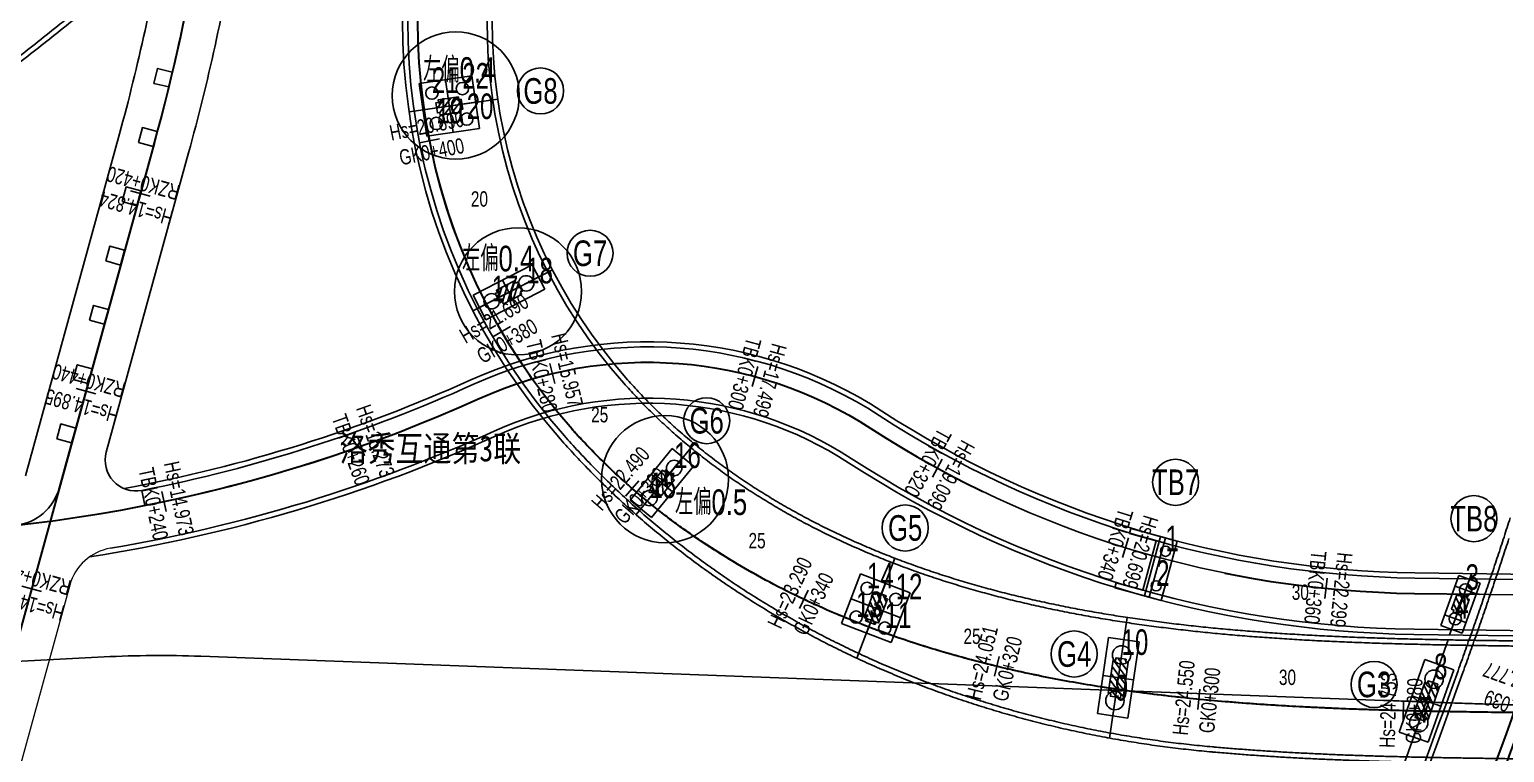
# Model space of a CAD drawing. Extents: x 0 to 558779, y 0 to 2762081.
# Drawn here: x 519707.1 to 519851.2, y 2757670.9 to 2757741.4 of the extents above; entities that cross this region are included whole.
import ezdxf
from ezdxf.enums import TextEntityAlignment as Align

# ---------------------------------------------------------------- set-up
doc = ezdxf.new("R2010")
doc.units = 0
doc.header["$LTSCALE"] = 20
doc.linetypes.add('CENTER', pattern=[2, 1.25, -0.25, 0.25, -0.25])
doc.linetypes.add('HIDDEN', pattern=[0.375, 0.25, -0.125])
for name, color, linetype in [('B-标线', 8, 'Continuous'), ('DL-中心线', 10, 'Continuous'), ('DL-人行道边线', 1, 'Continuous'), ('DL-树池', 110, 'Continuous'), ('DL-非机动车道边线', 6, 'Continuous'), ('L-洛秀互通匝道边线', 140, 'Continuous'), ('L-辅路绿化带', 3, 'Continuous'), ('QL-主线桥墩', 191, 'Continuous'), ('QL-分孔线', 4, 'Continuous'), ('QL-墩号', 6, 'Continuous'), ('QL-桥墩', 191, 'Continuous'), ('QL-桥跨数值', 6, 'Continuous'), ('RD-红线', 230, 'Continuous'), ('XW_G', 7, 'Continuous'), ('XW_HZ（南）-海江大道左辅路', 7, 'Continuous'), ('XW_RZ-海江左慢行', 7, 'Continuous'), ('XW_TB', 7, 'Continuous'), ('XW_海江大道（2000坐标）', 7, 'Continuous'), ('XW_辅助2', 7, 'Continuous'), ('文本', 3, 'Continuous'), ('桩号-G', 7, 'Continuous'), ('桩号-RZ-海江左慢行', 7, 'Continuous'), ('桩号-TB', 7, 'Continuous'), ('设计高-G', 7, 'Continuous'), ('设计高-RZ-海江左慢行', 7, 'Continuous'), ('设计高-TB', 7, 'Continuous'), ('设计高-地面高-G', 7, 'Continuous'), ('设计高-地面高-RZ-海江左慢行', 7, 'Continuous'), ('设计高-地面高-TB', 7, 'Continuous')]:
    doc.layers.add(name, color=color, linetype=linetype)
doc.layers.add('偏心', color=4, linetype='Continuous', plot=False)
doc.layers.add('坐标标注', color=6, linetype='Continuous', plot=False)
doc.styles.get("Standard").update_dxf_attribs({"font": 'fsdb_e.shx', "width": 0.7, "bigfont": 'hzdx.shx'})
doc.styles.add('仿宋', font='simfang_0.ttf', dxfattribs={"width": 0.8})
pattern_1 = [(0, (0, 2e-10), (0, 6.985), [5.08, -1.905]), (90, (0, 2e-10), (-6.985, 4e-16), [5.08, -1.905])]
pattern_2 = [(0, (0, 0), (0, 6.985), [5.08, -1.905]), (90, (0, 0), (-6.985, 4e-16), [5.08, -1.905])]

# ---------------------------------------------------------------- blocks, each defined once
blk = doc.blocks.new('shuchi01')
at = {"layer": 'DL-树池', "color": 3}
blk.add_lwpolyline([(-0.75, 1.5), (0.75, 1.5), (0.75, 0), (-0.75, 0)], close=True, dxfattribs=at)
blk = doc.blocks.new('(13-1)13m花瓶墩单排桩2根1.8')
h = blk.add_hatch()
h.set_pattern_fill('ANGLE', color=256)
h.set_pattern_definition(pattern_1)
h.paths.add_polyline_path([(-1.9, -0.5), (-1.9, 0.5), (-1.65, 0.5), (-1.65, 0.75), (1.65, 0.75), (1.65, 0.5), (1.9, 0.5), (1.9, -0.5), (1.65, -0.5), (1.65, -0.75), (-1.65, -0.75), (-1.65, -0.5)])
h = blk.add_hatch()
h.set_pattern_fill('ANGLE', color=256)
h.set_pattern_definition(pattern_1)
h.paths.add_polyline_path([(-1.9, -0.5), (-1.9, 0.5), (-1.65, 0.5), (-1.65, 0.75), (1.65, 0.75), (1.65, 0.5), (1.9, 0.5), (1.9, -0.5), (1.65, -0.5), (1.65, -0.75), (-1.65, -0.75), (-1.65, -0.5)])
h = blk.add_hatch()
h.set_pattern_fill('ANSI31', color=3, scale=0.15)
h.paths.add_polyline_path([(-1.9, -0.5), (-1.9, 0.5), (-1.65, 0.5), (-1.65, 0.75), (1.65, 0.75), (1.65, 0.5), (1.9, 0.5), (1.9, -0.5), (1.65, -0.5), (1.65, -0.75), (-1.65, -0.75), (-1.65, -0.5)])
at = {"layer": 'QL-桥墩', "color": 1}
for p, q in [((-3.75, 1.5), (3.75, 1.5)), ((-3.75, -1.5), (-3.75, 1.5)), ((3.75, -1.5), (3.75, 1.5)), ((-3.75, -1.5), (3.75, -1.5))]:
    blk.add_line(p, q, dxfattribs=at)
at = {"layer": 'QL-桥墩', "color": 3, "linetype": 'CENTER'}
for p, q in [((0, 1.5), (0, -1.5)), ((-3.75, 0), (3.75, 0))]:
    blk.add_line(p, q, dxfattribs=at)
at = {"layer": 'QL-桥墩', "color": 1}
blk.add_lwpolyline([(-1.9, -0.5), (-1.9, 0.5), (-1.65, 0.5), (-1.65, 0.75), (1.65, 0.75), (1.65, 0.5), (1.9, 0.5), (1.9, -0.5), (1.65, -0.5), (1.65, -0.75), (-1.65, -0.75), (-1.65, -0.5)], close=True, dxfattribs=at)
at = {"layer": 'QL-桥墩', "color": 3}
for centre in [(-2.25, 0), (2.25, 0)]:
    blk.add_circle(centre, 0.9, dxfattribs=at)
blk = doc.blocks.new('(10-2)10m花瓶墩双排桩4根1.2')
h = blk.add_hatch()
h.set_pattern_fill('ANGLE', color=256)
h.set_pattern_definition(pattern_2)
h.paths.add_polyline_path([(-1.5, -0.5), (-1.5, 0.5), (-1.25, 0.5), (-1.25, 0.75), (1.25, 0.75), (1.25, 0.5), (1.5, 0.5), (1.5, -0.5), (1.25, -0.5), (1.25, -0.75), (-1.25, -0.75), (-1.25, -0.5)])
h = blk.add_hatch()
h.set_pattern_fill('ANGLE', color=256)
h.set_pattern_definition(pattern_2)
h.paths.add_polyline_path([(-1.5, -0.5), (-1.5, 0.5), (-1.25, 0.5), (-1.25, 0.75), (1.25, 0.75), (1.25, 0.5), (1.5, 0.5), (1.5, -0.5), (1.25, -0.5), (1.25, -0.75), (-1.25, -0.75), (-1.25, -0.5)])
h = blk.add_hatch()
h.set_pattern_fill('ANSI31', color=3, scale=0.15)
h.paths.add_polyline_path([(-1.5, -0.5), (-1.5, 0.5), (-1.25, 0.5), (-1.25, 0.75), (1.25, 0.75), (1.25, 0.5), (1.5, 0.5), (1.5, -0.5), (1.25, -0.5), (1.25, -0.75), (-1.25, -0.75), (-1.25, -0.5)])
at = {"layer": 'QL-桥墩', "color": 1}
for p, q in [((-2.6, 2.6), (2.6, 2.6)), ((-2.6, 2.6), (-2.6, -2.6)), ((2.6, 2.6), (2.6, -2.6)), ((-2.6, -2.6), (2.6, -2.6))]:
    blk.add_line(p, q, dxfattribs=at)
at = {"layer": 'QL-桥墩', "color": 3, "linetype": 'CENTER'}
for p, q in [((0, 2.6), (0, -2.6)), ((-2.6, 0), (2.6, 0))]:
    blk.add_line(p, q, dxfattribs=at)
at = {"layer": 'QL-桥墩', "color": 1, "ltscale": 0.1}
blk.add_lwpolyline([(-1.5, -0.5), (-1.5, 0.5), (-1.25, 0.5), (-1.25, 0.75), (1.25, 0.75), (1.25, 0.5), (1.5, 0.5), (1.5, -0.5), (1.25, -0.5), (1.25, -0.75), (-1.25, -0.75), (-1.25, -0.5)], close=True, dxfattribs=at)
at = {"layer": 'QL-桥墩', "color": 3, "ltscale": 0.1}
for centre in [(-1.5, 1.5), (1.5, 1.5), (-1.5, -1.5), (1.5, -1.5)]:
    blk.add_circle(centre, 0.6, dxfattribs=at)
blk = doc.blocks.new('(9-1)8.5m花瓶墩单排桩2根1.5')
h = blk.add_hatch()
h.set_pattern_fill('ANGLE', color=256)
h.set_pattern_definition(pattern_1)
h.paths.add_polyline_path([(-1.25, -0.5), (-1.25, 0.5), (-1, 0.5), (-1, 0.75), (1, 0.75), (1, 0.5), (1.25, 0.5), (1.25, -0.5), (1, -0.5), (1, -0.75), (-1, -0.75), (-1, -0.5)])
h = blk.add_hatch()
h.set_pattern_fill('ANGLE', color=256)
h.set_pattern_definition(pattern_1)
h.paths.add_polyline_path([(-1.25, -0.5), (-1.25, 0.5), (-1, 0.5), (-1, 0.75), (1, 0.75), (1, 0.5), (1.25, 0.5), (1.25, -0.5), (1, -0.5), (1, -0.75), (-1, -0.75), (-1, -0.5)])
h = blk.add_hatch()
h.set_pattern_fill('ANSI31', color=3, scale=0.15)
h.paths.add_polyline_path([(-1.25, -0.5), (-1.25, 0.5), (-1, 0.5), (-1, 0.75), (1, 0.75), (1, 0.5), (1.25, 0.5), (1.25, -0.5), (1, -0.5), (1, -0.75), (-1, -0.75), (-1, -0.5)])
at = {"layer": 'QL-桥墩', "color": 1}
for p, q in [((-3.25, -1.35), (-3.25, 1.35)), ((-3.25, 1.35), (3.25, 1.35)), ((3.25, 1.35), (3.25, -1.35)), ((3.25, -1.35), (-3.25, -1.35))]:
    blk.add_line(p, q, dxfattribs=at)
at = {"layer": 'QL-桥墩', "color": 3, "linetype": 'CENTER'}
for p, q in [((3.25, 0), (-3.25, 0)), ((0, -1.35), (0, 1.35))]:
    blk.add_line(p, q, dxfattribs=at)
at = {"layer": 'QL-桥墩', "color": 1, "ltscale": 0.1}
blk.add_lwpolyline([(-1.25, -0.5), (-1.25, 0.5), (-1, 0.5), (-1, 0.75), (1, 0.75), (1, 0.5), (1.25, 0.5), (1.25, -0.5), (1, -0.5), (1, -0.75), (-1, -0.75), (-1, -0.5)], close=True, dxfattribs=at)
at = {"layer": 'QL-桥墩', "color": 3}
for centre in [(-1.9, 0), (1.9, 0)]:
    blk.add_circle(centre, 0.75, dxfattribs=at)
blk = doc.blocks.new('(6-1)6.0m花瓶墩单排桩2根1.2')
h = blk.add_hatch()
h.set_pattern_fill('ANSI31', color=3, scale=0.15, angle=180)
h.paths.add_polyline_path([(1, 0.4), (1, -0.4), (0.75, -0.4), (0.75, -0.65), (-0.75, -0.65), (-0.75, -0.4), (-1, -0.4), (-1, 0.4), (-0.75, 0.4), (-0.75, 0.65), (0.75, 0.65), (0.75, 0.4)])
at = {"layer": 'QL-桥墩', "color": 1}
for p, q in [((-2.6, 1.1), (-2.6, -1.1)), ((-2.6, 1.1), (2.6, 1.1)), ((2.6, 1.1), (2.6, -1.1)), ((-2.6, -1.1), (2.6, -1.1))]:
    blk.add_line(p, q, dxfattribs=at)
at = {"layer": 'QL-桥墩', "color": 3, "linetype": 'CENTER'}
for p, q in [((-2.6, 0), (2.6, 0)), ((-1.5, 1.1), (-1.5, -1.1)), ((1.5, 1.1), (1.5, -1.1))]:
    blk.add_line(p, q, dxfattribs=at)
at = {"layer": 'QL-桥墩', "color": 1}
blk.add_lwpolyline([(1, 0.4), (1, -0.4), (0.75, -0.4), (0.75, -0.65), (-0.75, -0.65), (-0.75, -0.4), (-1, -0.4), (-1, 0.4), (-0.75, 0.4), (-0.75, 0.65), (0.75, 0.65), (0.75, 0.4)], close=True, dxfattribs=at)
at = {"layer": 'QL-桥墩', "color": 3}
for centre in [(-1.5, 0), (1.5, 0)]:
    blk.add_circle(centre, 0.6, dxfattribs=at)
blk = doc.blocks.new('6.5m桩柱式台')
at = {"layer": 'QL-桥墩', "color": 1}
for p, q in [((3, 1.2), (-3, 1.2)), ((-3, 1.2), (-3, -0.5)), ((3, 1.2), (3, -0.5)), ((3, -0.5), (-3, -0.5))]:
    blk.add_line(p, q, dxfattribs=at)
at = {"layer": 'QL-桥墩', "color": 3}
for p, q in [((3, 0), (-3, 0)), ((-3, -0.5), (-3, -3.5)), ((2.5, -0.8), (-2.5, -0.8)), ((-2.5, -0.8), (-2.5, -3.5)), ((2.5, -0.8), (2.5, -3.5)), ((3, -0.5), (3, -3.5)), ((-2.5, -3.5), (-3, -3.5)), ((3, -3.5), (2.5, -3.5))]:
    blk.add_line(p, q, dxfattribs=at)
for centre in [(-1.75, 0.35), (1.75, 0.35)]:
    blk.add_circle(centre, 0.5, dxfattribs=at)
blk = doc.blocks.new('主线桥墩10.09')
at = {"layer": '文本', "style": '仿宋', "width": 0.8}
blk.add_text('洛秀互通第3联', height=2.5, dxfattribs=at).set_placement((2716.563, -300.6208))
blk = doc.blocks.new('(9-2)8.5m花瓶墩双排桩4根1.2')
h = blk.add_hatch()
h.set_pattern_fill('ANGLE', color=256)
h.set_pattern_definition(pattern_2)
h.paths.add_polyline_path([(-1.25, -0.5), (-1.25, 0.5), (-1, 0.5), (-1, 0.75), (1, 0.75), (1, 0.5), (1.25, 0.5), (1.25, -0.5), (1, -0.5), (1, -0.75), (-1, -0.75), (-1, -0.5)])
h = blk.add_hatch()
h.set_pattern_fill('ANGLE', color=256)
h.set_pattern_definition(pattern_2)
h.paths.add_polyline_path([(-1.25, -0.5), (-1.25, 0.5), (-1, 0.5), (-1, 0.75), (1, 0.75), (1, 0.5), (1.25, 0.5), (1.25, -0.5), (1, -0.5), (1, -0.75), (-1, -0.75), (-1, -0.5)])
h = blk.add_hatch()
h.set_pattern_fill('ANSI31', color=3, scale=0.15)
h.paths.add_polyline_path([(-1.25, -0.5), (-1.25, 0.5), (-1, 0.5), (-1, 0.75), (1, 0.75), (1, 0.5), (1.25, 0.5), (1.25, -0.5), (1, -0.5), (1, -0.75), (-1, -0.75), (-1, -0.5)])
at = {"layer": 'QL-桥墩', "color": 1}
for p, q in [((-2.6, 2.6), (2.6, 2.6)), ((-2.6, 2.6), (-2.6, -2.6)), ((2.6, 2.6), (2.6, -2.6)), ((-2.6, -2.6), (2.6, -2.6))]:
    blk.add_line(p, q, dxfattribs=at)
at = {"layer": 'QL-桥墩', "color": 3, "linetype": 'CENTER'}
for p, q in [((0, 2.6), (0, -2.6)), ((-2.6, 0), (2.6, 0))]:
    blk.add_line(p, q, dxfattribs=at)
at = {"layer": 'QL-桥墩', "color": 1}
blk.add_lwpolyline([(-1.25, -0.5), (-1.25, 0.5), (-1, 0.5), (-1, 0.75), (1, 0.75), (1, 0.5), (1.25, 0.5), (1.25, -0.5), (1, -0.5), (1, -0.75), (-1, -0.75), (-1, -0.5)], close=True, dxfattribs=at)
at = {"layer": 'QL-桥墩', "color": 3, "ltscale": 0.1}
for centre in [(-1.5, 1.5), (1.5, 1.5), (-1.5, -1.5), (1.5, -1.5)]:
    blk.add_circle(centre, 0.6, dxfattribs=at)

msp = doc.modelspace()

# ---------------------------------------------------------------- linework, layer by layer
at = {"layer": 'B-标线', "lineweight": 35, "flags": 128}
for points in [[(519982.287, 2758043.899), (519854.496, 2757681.557, -0.0258835), (519816.205, 2757588.62, -0.0258835)], [(519983.23, 2758043.567), (519855.439, 2757681.224, -0.0468929), (519779.103, 2757515.992, -0.0431203), (519714.602, 2757424.231, 0.012242), (519690.038, 2757393.503, -0.0410864), (519616.51, 2757311.677), (519534.865, 2757234.597, 0.0025362), (519529.7, 2757229.672, 0.0025362)], [(519989.832, 2758041.238), (519862.04, 2757678.896, -0.0468929), (519785.155, 2757512.475, -0.0221172), (519753.698, 2757463.475, -0.0221172)], [(519853.019, 2757674.741, -0.000643), (519847.464, 2757674.821, -0.001929), (519841.909, 2757674.93, -0.003215), (519836.356, 2757675.096, -0.0045011), (519830.806, 2757675.348, -0.0057871), (519825.263, 2757675.713, -0.0070732), (519819.731, 2757676.221, -0.0083592), (519814.217, 2757676.9, -0.0096454), (519808.731, 2757677.777, -0.0109315), (519803.287, 2757678.878, -0.0115746), (519798.167, 2757680.157, -0.0115746), (519793.555, 2757681.538, -0.0115746), (519789.349, 2757683.013, -0.0115746), (519785.484, 2757684.574, -0.0115746), (519781.912, 2757686.212, -0.0115746), (519778.6, 2757687.921, -0.0115746), (519775.52, 2757689.696, -0.0115746), (519772.654, 2757691.529, -0.0115746), (519769.984, 2757693.416, -0.0115746), (519767.499, 2757695.351, -0.0115746), (519765.187, 2757697.329, -0.0115746), (519763.04, 2757699.347, -0.0115746), (519761.049, 2757701.398, -0.0057871), (519760.111, 2757702.435, -1.0962453), (519856.517, 2757773.04, -0.0120033)]]:
    msp.add_lwpolyline(points, format="xyb", dxfattribs=at)
at = {"layer": 'B-标线', "linetype": 'HIDDEN', "lineweight": 35, "ltscale": 5, "flags": 128}
msp.add_lwpolyline([(519986.531, 2758042.403), (519858.74, 2757680.06, -0.0468929), (519782.129, 2757514.234, -0.0431203), (519717.282, 2757421.979, 0.012242), (519692.824, 2757391.385, -0.0410864), (519618.913, 2757309.132), (519537.267, 2757232.052, 0.0025362), (519532.129, 2757227.151, 0.0025362)], format="xyb", dxfattribs=at)
at = {"layer": 'DL-中心线', "linetype": 'CENTER', "lineweight": 35, "ltscale": 5, "flags": 128}
for points in [[(520012.027, 2758114.695), (519858.74, 2757680.06, -0.0468929), (519782.129, 2757514.234, -0.0431203), (519717.282, 2757421.979, 0.012242), (519692.824, 2757391.385, -0.0410864), (519618.913, 2757309.132), (519537.267, 2757232.052, 0.0918922), (519386.768, 2757026.023), (519356.074, 2756962.094, 0.021525), (519321.436, 2756881.202)], [(519972.856, 2758047.225), (519967.618, 2758032.372, -0.1331082), (519905.246, 2757941.929), (519834.024, 2757881.645, 0.024432), (519798.335, 2757848.312), (519745.375, 2757793.77, 0.1531871), (519723.827, 2757750.995, -0.0264889), (519719.296, 2757730.309), (519694.524, 2757640.305, -0.1563706), (519677.824, 2757614.75, 0.2358019), (519655.675, 2757565.927), (519656.284, 2757549.573, 0.1125263), (519662.027, 2757528.103, -0.1102366), (519681.372, 2757457.065, -0.1911274), (519652.574, 2757373.373, -0.0218671), (519613.482, 2757331.648, 0.0327793), (519560.053, 2757272.069, -0.037184), (519540.027, 2757250.129), (519529.545, 2757240.233, 0.0025362), (519524.323, 2757235.253)], [(520121.076, 2757664.906), (520041.62, 2757667.866, -0.0073175), (519980.136, 2757671.059, 0.0132329), (519906.289, 2757674.018), (519853.019, 2757674.741, -0.000643), (519847.464, 2757674.821, -0.001929), (519841.909, 2757674.93, -0.003215), (519836.356, 2757675.096, -0.0045011), (519830.806, 2757675.348, -0.0057871), (519825.263, 2757675.713, -0.0070732), (519819.731, 2757676.221, -0.0083592), (519814.217, 2757676.9, -0.0096454), (519808.731, 2757677.777, -0.0109315), (519803.287, 2757678.878, -0.0115746), (519798.167, 2757680.157, -0.0115746), (519793.555, 2757681.538, -0.0115746), (519789.349, 2757683.013, -0.0115746), (519785.484, 2757684.574, -0.0115746), (519781.912, 2757686.212, -0.0115746), (519778.6, 2757687.921, -0.0115746), (519775.52, 2757689.696, -0.0115746), (519772.654, 2757691.529, -0.0115746), (519769.984, 2757693.416, -0.0115746), (519767.499, 2757695.351, -0.0115746), (519765.187, 2757697.329, -0.0115746), (519763.04, 2757699.347, -0.0115746), (519761.049, 2757701.398, -0.0057871), (519760.111, 2757702.435, -1.0962453), (519856.517, 2757773.04, -0.0120033), (519857.958, 2757770.5, -0.0122891), (519859.346, 2757767.753, -0.0122891), (519860.636, 2757764.852, -0.0122891), (519861.821, 2757761.791, -0.0122891), (519862.891, 2757758.563, -0.0122891), (519863.837, 2757755.159, -0.0122891), (519864.647, 2757751.567, -0.0122891), (519865.309, 2757747.771, -0.0122891), (519865.807, 2757743.753, -0.0122891), (519866.125, 2757739.487, -0.0122891), (519866.239, 2757734.936, -0.0122891), (519866.122, 2757730.052, -0.0122891), (519865.733, 2757724.76, -0.0116857), (519865.061, 2757719.246, -0.010479), (519864.145, 2757713.767, -0.0092722), (519863.014, 2757708.328, -0.0080655), (519861.695, 2757702.932, -0.0068588), (519860.215, 2757697.577, -0.0056521), (519858.601, 2757692.261, -0.0044455), (519856.881, 2757686.978, -0.0032388), (519855.08, 2757681.723, -0.0020322), (519853.223, 2757676.487)], [(519483.693, 2757688.86), (519492.803, 2757688.723, 0.0431305), (519561.509, 2757693.622), (519577.044, 2757696.088, 0.0312133), (519605.074, 2757702.35, -0.2036702), (519636.14, 2757698.616, 0.121654), (519654.577, 2757693.327), (519683.777, 2757692.239, 0.1157935), (519751.057, 2757705.409, -0.255248), (519789.288, 2757702.5, 0.1414803), (519842.378, 2757686.387), (519917.269, 2757685.369, 0.1256874), (519941.327, 2757691.167, -0.1317012), (519966.567, 2757696.935), (519992.7, 2757695.961, 0.6601558), (519996.625, 2757704.277, -0.0723564), (519979.943, 2757729.661, 0.6413492), (519970.854, 2757729.6), (519953.894, 2757691.981)]]:
    msp.add_lwpolyline(points, format="xyb", dxfattribs=at)
at = {"layer": 'DL-人行道边线', "flags": 128}
msp.add_lwpolyline([(519795.824, 2757850.75), (519742.864, 2757796.208, 0.1531871), (519720.373, 2757751.562, -0.0264889), (519715.921, 2757731.238), (519706.734, 2757697.858)], format="xyb", dxfattribs=at)
at = {"layer": 'DL-非机动车道边线', "flags": 128}
msp.add_lwpolyline([(519798.334, 2757848.311), (519745.375, 2757793.77, 0.1531871), (519723.827, 2757750.995, -0.0264889), (519719.296, 2757730.309), (519710.039, 2757696.677)], format="xyb", dxfattribs=at)
at = {"layer": 'DL-非机动车道边线'}
msp.add_arc((519705.219, 2757698.004), 5, 276.27795, 344.6113, dxfattribs=at)
at = {"layer": 'L-洛秀互通匝道边线', "flags": 128}
for points in [[(520002.416, 2758073.915), (519862.983, 2757678.564, -0.0468929), (519786.02, 2757511.972, -0.0221172), (519754.515, 2757462.898, -0.0221172)], [(520002.888, 2758073.748), (519863.455, 2757678.397, -0.0468929), (519786.452, 2757511.721, -0.0221172), (519754.923, 2757462.61, -0.0221172)], [(519758.987, 2757701.442, -1.0962453), (519857.803, 2757773.811, -0.0120033), (519859.28, 2757771.209, -0.0122891), (519860.701, 2757768.396, -0.0122891), (519862.021, 2757765.427, -0.0122891), (519863.232, 2757762.298, -0.0122891), (519864.326, 2757759, -0.0122891), (519865.291, 2757755.525, -0.0122891), (519866.118, 2757751.861, -0.0122891), (519866.792, 2757747.993, -0.0122891), (519867.3, 2757743.901, -0.0122891), (519867.623, 2757739.561, -0.0122891), (519867.739, 2757734.937, -0.0122891), (519867.62, 2757729.979, -0.0090349), (519867.356, 2757726.032)], [(519759.362, 2757701.773, -1.0962453), (519857.374, 2757773.554, -0.0120033), (519858.84, 2757770.973, -0.0122891), (519860.249, 2757768.181, -0.0122891), (519861.559, 2757765.236, -0.0122891), (519862.762, 2757762.129, -0.0122891), (519863.848, 2757758.855, -0.0122891), (519864.806, 2757755.403, -0.0122891), (519865.627, 2757751.763, -0.0122891), (519866.298, 2757747.919, -0.0122891), (519866.803, 2757743.852, -0.0122891), (519867.124, 2757739.537, -0.0122891), (519867.239, 2757734.937, -0.0122891), (519867.12, 2757730.003, -0.0122891), (519866.728, 2757724.662, -0.0116857), (519866.051, 2757719.102, -0.0040421), (519865.722, 2757716.968)], [(519765.168, 2757706.906), (519765.168, 2757706.906, -1.0962453), (519850.728, 2757769.567, -1.0962453)], [(519765.543, 2757707.237), (519765.543, 2757707.237, -1.0962453), (519850.3, 2757769.31)], [(519721.375, 2757751.274, -0.0030673), (519717.124, 2757747.678, -0.0034722), (519712.572, 2757743.927, -0.0034722), (519708.228, 2757740.449, -0.0034722), (519704.06, 2757737.205, -0.0034722)], [(519721.7, 2757750.894, -0.0030672), (519717.445, 2757747.294, -0.0034722), (519712.887, 2757743.539, -0.0034722), (519708.538, 2757740.057, -0.0034722), (519704.364, 2757736.809, -0.0034722)], [(519716.368, 2757696.619, 0.0601671), (519750.234, 2757707.232, -0.255248), (519790.377, 2757704.178, 0.1414803), (519842.405, 2757688.386), (519917.296, 2757687.369, 0.1256874), (519940.392, 2757692.935, -0.0571954), (519951.437, 2757697.248)], [(519718.107, 2757696.443, 0.0573322), (519750.44, 2757706.777, -0.255248), (519790.105, 2757703.758, 0.1414803), (519842.398, 2757687.887), (519917.289, 2757686.869, 0.1256874), (519940.625, 2757692.493, -0.0571954), (519951.565, 2757696.765)], [(519718.398, 2757694.972, 0.0573322), (519751.057, 2757705.409, -0.255248), (519789.288, 2757702.5, 0.1414803), (519842.378, 2757686.387), (519917.269, 2757685.369, 0.1256874), (519941.327, 2757691.167, -0.1317012), (519966.567, 2757696.935), (519971.813, 2757696.739)], [(519765.168, 2757706.906, 0.0081668), (519766.367, 2757705.594, 0.008004), (519767.61, 2757704.318, 0.0078411), (519768.897, 2757703.079, 0.0076782), (519770.225, 2757701.878, 0.0075153), (519771.592, 2757700.714, 0.0073524), (519772.997, 2757699.589, 0.0071894), (519774.437, 2757698.503, 0.0070264), (519775.912, 2757697.455, 0.0068634), (519777.419, 2757696.446, 0.0067003), (519778.957, 2757695.475, 0.0065372), (519780.523, 2757694.544, 0.0063741), (519782.118, 2757693.651, 0.0062109), (519783.738, 2757692.796, 0.0060478), (519785.383, 2757691.979, 0.0058846), (519787.052, 2757691.199, 0.0057213), (519788.742, 2757690.457, 0.0055581), (519790.452, 2757689.751, 0.0053948), (519792.183, 2757689.082, 0.0052314), (519793.931, 2757688.447, 0.0050681), (519795.696, 2757687.847, 0.0049047), (519797.477, 2757687.281, 0.0047413), (519799.274, 2757686.749, 0.0045779), (519801.084, 2757686.248, 0.0044145), (519802.907, 2757685.78, 0.004251), (519804.743, 2757685.341, 0.0040875), (519806.59, 2757684.933, 0.003924), (519808.448, 2757684.553, 0.0037604), (519810.316, 2757684.201, 0.0035969), (519812.194, 2757683.876, 0.0034333), (519814.08, 2757683.576, 0.0032696), (519815.975, 2757683.301, 0.003106), (519817.877, 2757683.05, 0.0029423), (519819.787, 2757682.821, 0.0027787), (519821.704, 2757682.614, 0.002615), (519823.627, 2757682.426, 0.0024512), (519825.556, 2757682.258, 0.0022875), (519827.492, 2757682.108, 0.0021237), (519829.433, 2757681.975, 0.0019599), (519831.379, 2757681.857, 0.0017961), (519833.331, 2757681.754, 0.0016323), (519835.287, 2757681.664, 0.0014684), (519837.249, 2757681.585, 0.0013046), (519839.215, 2757681.518, 0.0011407), (519841.186, 2757681.46, 0.0009768), (519843.162, 2757681.41, 0.0008129), (519845.142, 2757681.367, 0.0006489), (519847.127, 2757681.33, 0.000485), (519849.116, 2757681.298, 0.000321), (519851.109, 2757681.268, 0.000157), (519853.107, 2757681.24, 0.000157)], [(519765.543, 2757707.237, 0.0081668), (519766.73, 2757705.937, 0.008004), (519767.963, 2757704.673, 0.0078411), (519769.238, 2757703.445, 0.0076782), (519770.555, 2757702.254, 0.0075153), (519771.91, 2757701.1, 0.0073524), (519773.304, 2757699.984, 0.0071894), (519774.733, 2757698.906, 0.0070264), (519776.196, 2757697.866, 0.0068634), (519777.691, 2757696.865, 0.0067003), (519779.218, 2757695.902, 0.0065372), (519780.773, 2757694.977, 0.0063741), (519782.357, 2757694.09, 0.0062109), (519783.966, 2757693.241, 0.0060478), (519785.6, 2757692.429, 0.0058846), (519787.258, 2757691.655, 0.0057213), (519788.938, 2757690.917, 0.0055581), (519790.638, 2757690.216, 0.0053948), (519792.358, 2757689.55, 0.0052314), (519794.096, 2757688.919, 0.0050681), (519795.852, 2757688.322, 0.0049047), (519797.624, 2757687.759, 0.0047413), (519799.411, 2757687.229, 0.0045779), (519801.213, 2757686.732, 0.0044145), (519803.028, 2757686.265, 0.004251), (519804.855, 2757685.829, 0.0040875), (519806.694, 2757685.422, 0.003924), (519808.545, 2757685.044, 0.0037604), (519810.405, 2757684.693, 0.0035969), (519812.276, 2757684.369, 0.0034333), (519814.155, 2757684.07, 0.0032696), (519816.043, 2757683.796, 0.003106), (519817.94, 2757683.546, 0.0029423), (519819.843, 2757683.318, 0.0027787), (519821.755, 2757683.111, 0.002615), (519823.673, 2757682.924, 0.0024512), (519825.597, 2757682.757, 0.0022875), (519827.528, 2757682.607, 0.0021237), (519829.465, 2757682.474, 0.0019599), (519831.407, 2757682.356, 0.0017961), (519833.355, 2757682.253, 0.0016323), (519835.309, 2757682.163, 0.0014684), (519837.267, 2757682.085, 0.0013046), (519839.231, 2757682.018, 0.0011407), (519841.2, 2757681.96, 0.0009768), (519843.174, 2757681.91, 0.0008129), (519845.152, 2757681.867, 0.0006489), (519847.135, 2757681.83, 0.000485), (519849.124, 2757681.798, 0.000321), (519851.116, 2757681.768, 0.000157), (519853.114, 2757681.74)], [(519715.044, 2757690.798, 0.0640323), (519752.496, 2757702.219, -0.255248), (519787.382, 2757699.564, 0.1414803), (519842.331, 2757682.887), (519917.221, 2757681.87, 0.1256874), (519942.963, 2757688.073, -0.0571954), (519952.841, 2757691.93)], [(519713.007, 2757689.961, 0.0675348), (519752.702, 2757701.763, -0.255248), (519787.11, 2757699.145, 0.1414803), (519842.324, 2757682.387), (519917.215, 2757681.37, 0.1256874), (519943.197, 2757687.631, -0.0571954), (519952.968, 2757691.447)], [(519758.987, 2757701.442, 0.0062186), (519760.363, 2757699.923, 0.0061713), (519761.777, 2757698.44, 0.0061253), (519763.226, 2757696.991, 0.0060804), (519764.712, 2757695.577, 0.0060361), (519766.231, 2757694.2, 0.005992), (519767.785, 2757692.858, 0.0059479), (519769.372, 2757691.552, 0.0059036), (519770.99, 2757690.283, 0.0058588), (519772.64, 2757689.052, 0.0058135), (519774.32, 2757687.858, 0.0057675), (519776.029, 2757686.702, 0.0057208), (519777.766, 2757685.584, 0.0056733), (519779.529, 2757684.505, 0.0056251), (519781.319, 2757683.465, 0.0055763), (519783.133, 2757682.465, 0.0055267), (519784.97, 2757681.504, 0.0054767), (519786.829, 2757680.584, 0.0054261), (519788.709, 2757679.703, 0.0053752), (519790.608, 2757678.863, 0.005324), (519792.525, 2757678.064, 0.0052727), (519794.46, 2757677.305, 0.0052215), (519796.409, 2757676.587, 0.0051704), (519798.373, 2757675.91, 0.0051196), (519800.35, 2757675.274, 0.0050692), (519802.339, 2757674.678, 0.0050194), (519804.338, 2757674.123, 0.0049702), (519806.346, 2757673.608, 0.0049218), (519808.362, 2757673.133, 0.0048743), (519810.385, 2757672.699, 0.0048278), (519812.414, 2757672.304, 0.0047823), (519814.447, 2757671.949, 0.0047379), (519816.484, 2757671.633, 0.0046945), (519818.523, 2757671.356, 0.0046522), (519820.564, 2757671.118, 0.0046108), (519822.606, 2757670.918), (519822.607, 2757670.917)], [(519759.362, 2757701.773, 0.0062186), (519760.73, 2757700.264, 0.0061713), (519762.135, 2757698.789, 0.0061253), (519763.575, 2757697.349, 0.0060804), (519765.052, 2757695.944, 0.0060361), (519766.563, 2757694.574, 0.005992), (519768.107, 2757693.24, 0.0059479), (519769.685, 2757691.942, 0.0059036), (519771.294, 2757690.681, 0.0058588), (519772.934, 2757689.456, 0.0058135), (519774.605, 2757688.269, 0.0057675), (519776.304, 2757687.119, 0.0057208), (519778.031, 2757686.008, 0.0056733), (519779.785, 2757684.935, 0.0056251), (519781.565, 2757683.9, 0.0055763), (519783.369, 2757682.905, 0.0055267), (519785.196, 2757681.95, 0.0054767), (519787.046, 2757681.034, 0.0054261), (519788.916, 2757680.158, 0.0053752), (519790.805, 2757679.323, 0.005324), (519792.713, 2757678.527, 0.0052727), (519794.637, 2757677.773, 0.0052215), (519796.577, 2757677.058, 0.0051704), (519798.531, 2757676.384, 0.0051196), (519800.499, 2757675.751, 0.0050692), (519802.478, 2757675.158, 0.0050194), (519804.467, 2757674.606, 0.0049702), (519806.465, 2757674.094, 0.0049218), (519808.472, 2757673.621, 0.0048743), (519810.485, 2757673.189, 0.0048278), (519812.505, 2757672.796, 0.0047823), (519814.528, 2757672.443, 0.0047379), (519816.556, 2757672.128, 0.0046945), (519818.586, 2757671.852, 0.0046522), (519820.618, 2757671.615, 0.0046108), (519822.65, 2757671.416), (519822.651, 2757671.415)], [(519846.634, 2757678.851, 0.0006668), (519847.301, 2757680.718, 0.0008205), (519847.962, 2757682.584, 0.0009741), (519848.614, 2757684.448, 0.0011277), (519849.257, 2757686.31, 0.0012814), (519849.889, 2757688.172, 0.001435), (519850.51, 2757690.032, 0.0015886), (519851.118, 2757691.892, 0.0017421), (519851.713, 2757693.752, 0.0018957)], [(519847.105, 2757678.682, 0.0006668), (519847.773, 2757680.551, 0.0008205), (519848.433, 2757682.418, 0.0009741), (519849.086, 2757684.284, 0.0011277), (519849.73, 2757686.148, 0.0012814), (519850.363, 2757688.012, 0.001435), (519850.985, 2757689.875, 0.0015886), (519851.594, 2757691.738, 0.0017421)], [(519846.634, 2757678.851, -0.0318904), (519797.822, 2757565.981, -0.0318904)], [(519847.105, 2757678.682, -0.0318904), (519798.268, 2757565.754, -0.0318904)], [(519852.951, 2757669.742), (519852.563, 2757669.747, -0.000075), (519851.013, 2757669.768, -0.000175), (519849.46, 2757669.79, -0.000275), (519847.906, 2757669.814, -0.000375), (519846.349, 2757669.839, -0.000475), (519844.791, 2757669.867, -0.000575), (519843.231, 2757669.899, -0.000675), (519841.668, 2757669.934, -0.000775), (519840.104, 2757669.974, -0.000875), (519838.538, 2757670.02, -0.000975), (519836.97, 2757670.071, -0.001075), (519835.401, 2757670.129, -0.001175), (519833.829, 2757670.193, -0.001275), (519832.256, 2757670.266, -0.001375), (519830.682, 2757670.347, -0.001475), (519829.105, 2757670.437, -0.001575), (519827.528, 2757670.537, -0.001675), (519825.949, 2757670.647, -0.001775), (519824.369, 2757670.768, -0.001875), (519822.788, 2757670.901, -0.000227), (519822.606, 2757670.918, -0.000227)], [(519852.957, 2757670.241), (519852.57, 2757670.247, -0.000075), (519851.02, 2757670.268, -0.000175), (519849.468, 2757670.29, -0.000275), (519847.914, 2757670.314, -0.000375), (519846.358, 2757670.339, -0.000475), (519844.8, 2757670.367, -0.000575), (519843.241, 2757670.399, -0.000675), (519841.68, 2757670.434, -0.000775), (519840.118, 2757670.474, -0.000875), (519838.553, 2757670.52, -0.000975), (519836.987, 2757670.571, -0.001075), (519835.42, 2757670.628, -0.001175), (519833.851, 2757670.693, -0.001275), (519832.28, 2757670.765, -0.001375), (519830.709, 2757670.846, -0.001475), (519829.135, 2757670.936, -0.001575), (519827.561, 2757671.036, -0.001675), (519825.986, 2757671.146, -0.001775), (519824.409, 2757671.267, -0.001875), (519822.832, 2757671.4, -0.0002269), (519822.65, 2757671.416, -0.0002269)]]:
    msp.add_lwpolyline(points, format="xyb", dxfattribs=at)
msp.add_lwpolyline([(519718.107, 2757696.443), (519718.398, 2757694.972)], dxfattribs=at)
at = {"layer": 'L-辅路绿化带', "lineweight": 0, "flags": 128}
for points in [[(519375.907, 2756956.026, -0.0968453), (519606.732, 2757263.593, 0.1251069), (519879.487, 2757672.743), (520150.421, 2758440.955)], [(519379.531, 2756954.334, -0.0968312), (519609.412, 2757260.623, 0.1251069), (519883.259, 2757671.413), (520154.193, 2758439.624)], [(519717.012, 2757404.758, 0.0795103), (519865.341, 2757677.732), (520044.663, 2758186.185)], [(519711.06, 2757687.196), (519697.898, 2757639.376, -0.1187457), (519685.775, 2757617.445, -0.1187457)]]:
    msp.add_lwpolyline(points, format="xyb", dxfattribs=at)
at = {"layer": 'L-辅路绿化带', "flags": 128}
msp.add_lwpolyline([(519800.845, 2757845.873), (519747.886, 2757791.331, 0.1531871), (519727.28, 2757750.428, -0.0264889), (519722.67, 2757729.38), (519714.634, 2757700.183)], format="xyb", dxfattribs=at)
at = {"layer": 'L-辅路绿化带'}
msp.add_arc((519717.527, 2757699.387), 3, 164.6113, 281.16107, dxfattribs=at)
at = {"layer": 'L-辅路绿化带', "lineweight": 0}
msp.add_arc((519715.88, 2757685.869), 5, 99.63119, 164.6113, dxfattribs=at)
at = {"layer": 'QL-分孔线'}
for p, q in [((519752.856, 2757734.636), (519744.196, 2757733.385)), ((519772.027, 2757701.004), (519766.366, 2757694.089)), ((519791.642, 2757689.822), (519787.926, 2757680.064)), ((519847.937, 2757688.311), (519845.79, 2757682.34)), ((519841.432, 2757669.938), (519845.651, 2757681.849))]:
    msp.add_line(p, q, dxfattribs=at)
at = {"layer": 'QL-分孔线', "color": 1}
for p, q in [((519758.196, 2757717.968), (519750.422, 2757713.953)), ((519818.055, 2757691.802), (519816.483, 2757686.012)), ((519814.315, 2757684.046), (519812.587, 2757672.273))]:
    msp.add_line(p, q, dxfattribs=at)
at = {"layer": 'QL-墩号'}
for centre in [(519757.035, 2757735.428), (519761.873, 2757719.586), (519773.26, 2757703.243), (519819.049, 2757697.234), (519848.179, 2757693.684), (519792.643, 2757692.778), (519809.149, 2757680.476), (519838.429, 2757677.509)]:
    msp.add_circle(centre, 2.25, dxfattribs=at)
at = {"layer": 'RD-红线'}
for points in [[(519915.743, 2757898.867), (519906.039, 2757836.459, -0.0462359), (519893.017, 2757784.738), (519856.393, 2757680.894, -0.0300775), (519810.912, 2757573.079, -0.1370733), (519760.926, 2757517.424, 0.1684617), (519634.308, 2757357.75, -0.12053)], [(519593.666, 2757686.207, 0.032808), (519631.315, 2757690.43, -0.1118346), (519646.983, 2757689.717), (519679.902, 2757680.67, 0.0800768), (519693.981, 2757679.138), (519714.414, 2757680.189, -0.0221676), (519723.852, 2757680.256), (519839.336, 2757675.953)], [(519839.337, 2757675.953, -0.000113), (519841.337, 2757675.878, 0.0000664), (519843.329, 2757675.803, 0.0002459), (519845.313, 2757675.73, 0.0004254), (519847.29, 2757675.659, 0.000605), (519849.259, 2757675.593, 0.0007847), (519851.22, 2757675.533, 0.0009644), (519853.174, 2757675.479, 0.0011442)]]:
    msp.add_lwpolyline(points, format="xyb", dxfattribs=at)
at = {"layer": 'XW_G', "color": 1, "flags": 128}
msp.add_lwpolyline([(519852.631, 2757674.746, -0.000075), (519851.082, 2757674.768, -0.000175), (519849.533, 2757674.79, -0.000275), (519847.984, 2757674.813, -0.000375), (519846.435, 2757674.838, -0.000475), (519844.886, 2757674.866, -0.000575), (519843.337, 2757674.898, -0.000675), (519841.789, 2757674.933, -0.000775), (519840.24, 2757674.973, -0.000875), (519838.691, 2757675.017, -0.000975), (519837.143, 2757675.068, -0.001075), (519835.595, 2757675.125, -0.001175), (519834.047, 2757675.189, -0.001275), (519832.499, 2757675.26, -0.001375), (519830.952, 2757675.34, -0.001475), (519829.406, 2757675.428, -0.001575), (519827.859, 2757675.526, -0.001675), (519826.314, 2757675.634, -0.001775), (519824.769, 2757675.752, -0.001875), (519823.226, 2757675.882, -0.001975), (519821.683, 2757676.024, -0.002075), (519820.141, 2757676.178, -0.002175), (519818.601, 2757676.345, -0.002275), (519817.063, 2757676.527, -0.002375), (519815.526, 2757676.722, -0.002475), (519813.991, 2757676.932, -0.002575), (519812.458, 2757677.158, -0.002675), (519810.928, 2757677.4, -0.002775), (519809.401, 2757677.658, -0.002875), (519807.876, 2757677.934, -0.002975), (519806.355, 2757678.227, -0.003075), (519804.838, 2757678.539, -0.003175), (519803.324, 2757678.87, -0.003275), (519801.815, 2757679.22, -0.003375), (519800.311, 2757679.591, -0.003475), (519798.812, 2757679.982, -0.003575), (519797.319, 2757680.394, -0.003675), (519795.831, 2757680.827, -0.003775), (519794.351, 2757681.283, -0.003875), (519792.877, 2757681.761, -0.003975), (519791.411, 2757682.263, -0.004075), (519789.954, 2757682.788, -0.004175), (519788.505, 2757683.337, -0.004275), (519787.066, 2757683.91, -0.004375), (519785.637, 2757684.508, -0.004475), (519784.219, 2757685.131, -0.004575), (519782.812, 2757685.78, -0.004675), (519781.418, 2757686.455, -0.004775), (519780.036, 2757687.156, -0.004875), (519778.668, 2757687.884, -0.004975), (519777.315, 2757688.638, -0.005075), (519775.978, 2757689.42, -0.005175), (519774.656, 2757690.228, -0.005275), (519773.352, 2757691.065, -0.0053751), (519772.066, 2757691.928, -0.0054751), (519770.799, 2757692.82, -0.0055751), (519769.552, 2757693.739, -0.0056751), (519768.326, 2757694.686, -0.0057751), (519767.122, 2757695.661, -0.0058751), (519765.941, 2757696.663, -0.0059751), (519764.784, 2757697.694, -0.0060751), (519763.653, 2757698.752, -0.0061751), (519762.547, 2757699.837, -0.0062751), (519761.469, 2757700.949, -0.0063751), (519760.42, 2757702.089, -0.0016052), (519760.163, 2757702.377, -0.0003251), (519760.111, 2757702.435)], format="xyb", dxfattribs=at)
msp.add_lwpolyline([(519852.631, 2757674.746, -0.000075), (519851.082, 2757674.768, -0.000175), (519849.533, 2757674.79, -0.000275), (519847.984, 2757674.813, -0.000375), (519846.435, 2757674.838, -0.000475), (519844.886, 2757674.866, -0.000575), (519843.337, 2757674.898, -0.000675), (519841.789, 2757674.933, -0.000775), (519840.24, 2757674.973, -0.000875), (519838.691, 2757675.017, -0.000975), (519837.143, 2757675.068, -0.001075), (519835.595, 2757675.125, -0.001175), (519834.047, 2757675.189, -0.001275), (519832.499, 2757675.26, -0.001375), (519830.952, 2757675.34, -0.001475), (519829.406, 2757675.428, -0.001575), (519827.859, 2757675.526, -0.001675), (519826.314, 2757675.634, -0.001775), (519824.769, 2757675.752, -0.001875), (519823.226, 2757675.882, -0.001975), (519821.683, 2757676.024, -0.002075), (519820.141, 2757676.178, -0.002175), (519818.601, 2757676.345, -0.002275), (519817.063, 2757676.527, -0.002375), (519815.526, 2757676.722, -0.002475), (519813.991, 2757676.932, -0.002575), (519812.458, 2757677.158, -0.002675), (519810.928, 2757677.4, -0.002775), (519809.401, 2757677.658, -0.002875), (519807.876, 2757677.934, -0.002975), (519806.355, 2757678.227, -0.003075), (519804.838, 2757678.539, -0.003175), (519803.324, 2757678.87, -0.003275), (519801.815, 2757679.22, -0.003375), (519800.311, 2757679.591, -0.003475), (519798.812, 2757679.982, -0.003575), (519797.319, 2757680.394, -0.003675), (519795.831, 2757680.827, -0.003775), (519794.351, 2757681.283, -0.003875), (519792.877, 2757681.761, -0.003975), (519791.411, 2757682.263, -0.004075), (519789.954, 2757682.788, -0.004175), (519788.505, 2757683.337, -0.004275), (519787.066, 2757683.91, -0.004375), (519785.637, 2757684.508, -0.004475), (519784.219, 2757685.131, -0.004575), (519782.812, 2757685.78, -0.004675), (519781.418, 2757686.455, -0.004775), (519780.036, 2757687.156, -0.004875), (519778.668, 2757687.884, -0.004975), (519777.315, 2757688.638, -0.005075), (519775.978, 2757689.42, -0.005175), (519774.656, 2757690.228, -0.005275), (519773.352, 2757691.065, -0.0053751), (519772.066, 2757691.928, -0.0054751), (519770.799, 2757692.82, -0.0055751), (519769.552, 2757693.739, -0.0056751), (519768.326, 2757694.686, -0.0057751), (519767.122, 2757695.661, -0.0058751), (519765.941, 2757696.663, -0.0059751), (519764.784, 2757697.694, -0.0060751), (519763.653, 2757698.752, -0.0061751), (519762.547, 2757699.837, -0.0062751), (519761.469, 2757700.949, -0.0063751), (519760.42, 2757702.089, -0.0016052), (519760.163, 2757702.377, -0.0003251), (519760.111, 2757702.435)], format="xyb", dxfattribs=at)
at = {"layer": 'XW_G', "color": 2}
msp.add_arc((519805.065, 2757742.173), 60, 30.96019, 221.47533, dxfattribs=at)
msp.add_arc((519805.065, 2757742.173), 60, 30.96019, 221.47533, dxfattribs=at)
at = {"layer": 'XW_HZ（南）-海江大道左辅路', "color": 2}
msp.add_arc((518938.306, 2758004.68), 976, 329.834005, 340.573195, dxfattribs=at)
msp.add_arc((518938.306, 2758004.68), 976, 329.834005, 340.573195, dxfattribs=at)
at = {"layer": 'XW_RZ-海江左慢行', "color": 4}
msp.add_line((519719.296, 2757730.309), (519694.524, 2757640.305), dxfattribs=at)
msp.add_line((519719.296, 2757730.309), (519694.524, 2757640.305), dxfattribs=at)
at = {"layer": 'XW_RZ-海江左慢行', "color": 2}
msp.add_arc((519526.466, 2757783.382), 200, 344.6113, 350.68068, dxfattribs=at)
msp.add_arc((519526.466, 2757783.382), 200, 344.6113, 350.68068, dxfattribs=at)
at = {"layer": 'XW_TB', "color": 4}
msp.add_line((519842.378, 2757686.387), (519917.269, 2757685.369), dxfattribs=at)
at = {"layer": 'XW_TB', "color": 2}
for centre, radius, start, end in [((519767.509, 2757668.949), 40, 57.01071, 114.28627), ((519767.509, 2757668.949), 40, 57.01071, 114.28627), ((519689.362, 2757842.135), 150, 267.86602, 294.28627), ((519689.362, 2757842.135), 150, 267.86602, 294.28627), ((519843.736, 2757786.377), 100, 237.01071, 269.22181), ((519843.736, 2757786.377), 100, 237.01071, 269.22181)]:
    msp.add_arc(centre, radius, start, end, dxfattribs=at)
at = {"layer": 'XW_海江大道（2000坐标）', "color": 2}
msp.add_arc((518938.306, 2758004.68), 1000, 312.049004, 340.573195, dxfattribs=at)
msp.add_arc((518938.306, 2758004.68), 1000, 312.049004, 340.573195, dxfattribs=at)
at = {"layer": 'XW_辅助2', "color": 1, "flags": 128}
msp.add_lwpolyline([(519852.631, 2757674.746, -0.000075), (519851.082, 2757674.768, -0.000175), (519849.533, 2757674.79, -0.000275), (519847.984, 2757674.813, -0.000375), (519846.435, 2757674.838, -0.000475), (519844.886, 2757674.866, -0.000575), (519843.337, 2757674.898, -0.000675), (519841.789, 2757674.933, -0.000775), (519840.24, 2757674.973, -0.000875), (519838.691, 2757675.017, -0.000975), (519837.143, 2757675.068, -0.001075), (519835.595, 2757675.125, -0.001175), (519834.047, 2757675.189, -0.001275), (519832.499, 2757675.26, -0.001375), (519830.952, 2757675.34, -0.001475), (519829.406, 2757675.428, -0.001575), (519827.859, 2757675.526, -0.001675), (519826.314, 2757675.634, -0.001775), (519824.769, 2757675.752, -0.001875), (519823.226, 2757675.882, -0.001975), (519821.683, 2757676.024, -0.002075), (519820.141, 2757676.178, -0.002175), (519818.601, 2757676.345, -0.002275), (519817.063, 2757676.527, -0.002375), (519815.526, 2757676.722, -0.002475), (519813.991, 2757676.932, -0.002575), (519812.458, 2757677.158, -0.002675), (519810.928, 2757677.4, -0.002775), (519809.401, 2757677.658, -0.002875), (519807.876, 2757677.934, -0.002975), (519806.355, 2757678.227, -0.003075), (519804.838, 2757678.539, -0.003175), (519803.324, 2757678.87, -0.003275), (519801.815, 2757679.22, -0.003375), (519800.311, 2757679.591, -0.003475), (519798.812, 2757679.982, -0.003575), (519797.319, 2757680.394, -0.003675), (519795.831, 2757680.827, -0.003775), (519794.351, 2757681.283, -0.003875), (519792.877, 2757681.761, -0.003975), (519791.411, 2757682.263, -0.004075), (519789.954, 2757682.788, -0.004175), (519788.505, 2757683.337, -0.004275), (519787.066, 2757683.91, -0.004375), (519785.637, 2757684.508, -0.004475), (519784.219, 2757685.131, -0.004575), (519782.812, 2757685.78, -0.004675), (519781.418, 2757686.455, -0.004775), (519780.036, 2757687.156, -0.004875), (519778.668, 2757687.884, -0.004975), (519777.315, 2757688.638, -0.005075), (519775.978, 2757689.42, -0.005175), (519774.656, 2757690.228, -0.005275), (519773.352, 2757691.065, -0.0053751), (519772.066, 2757691.928, -0.0054751), (519770.799, 2757692.82, -0.0055751), (519769.552, 2757693.739, -0.0056751), (519768.326, 2757694.686, -0.0057751), (519767.122, 2757695.661, -0.0058751), (519765.941, 2757696.663, -0.0059751), (519764.784, 2757697.694, -0.0060751), (519763.653, 2757698.752, -0.0061751), (519762.547, 2757699.837, -0.0062751), (519761.469, 2757700.949, -0.0063751), (519760.42, 2757702.089, -0.0016052), (519760.163, 2757702.377, -0.0003251), (519760.111, 2757702.435)], format="xyb", dxfattribs=at)
at = {"layer": 'XW_辅助2', "color": 2}
msp.add_arc((519805.065, 2757742.173), 60, 35.32798, 221.47533, dxfattribs=at)
at = {"layer": '偏心'}
for centre in [(519748.759, 2757734.977), (519754.836, 2757715.866), (519769.197, 2757697.546)]:
    msp.add_circle(centre, 6.205, dxfattribs=at)
at = {"layer": '设计高-地面高-G'}
for p, q in [((519745.222, 2757730.351), (519747.184, 2757730.738)), ((519752.384, 2757711.421), (519754.111, 2757712.429)), ((519765.331, 2757695.869), (519766.642, 2757697.379)), ((519782.312, 2757684.911), (519783.168, 2757686.718)), ((519801.368, 2757678.299), (519801.836, 2757680.244)), ((519821.229, 2757675.063), (519821.423, 2757677.054)), ((519841.265, 2757673.946), (519841.315, 2757675.945))]:
    msp.add_line(p, q, dxfattribs=at)
at = {"layer": '设计高-地面高-RZ-海江左慢行'}
for p, q in [((519718.913, 2757725.149), (519716.984, 2757725.679)), ((519713.605, 2757705.866), (519711.677, 2757706.396)), ((519708.298, 2757686.583), (519706.37, 2757687.113))]:
    msp.add_line(p, q, dxfattribs=at)
at = {"layer": '设计高-地面高-TB'}
for p, q in [((519757.955, 2757708.821), (519758.421, 2757706.876)), ((519778.24, 2757708.52), (519777.717, 2757706.59)), ((519739.173, 2757701.707), (519739.842, 2757699.822)), ((519796.26, 2757699.504), (519795.301, 2757697.749)), ((519720.063, 2757696.332), (519720.475, 2757694.375)), ((519814.466, 2757691.803), (519813.874, 2757689.893)), ((519833.838, 2757687.873), (519833.638, 2757685.883))]:
    msp.add_line(p, q, dxfattribs=at)

# ---------------------------------------------------------------- block references
at = {"layer": 'DL-树池'}
for p, rotation in [((519720.904, 2757736.544), 76.45608325848976), ((519719.412, 2757730.733), 74.73720987310297), ((519717.82, 2757724.948), 74.61129799496219), ((519716.228, 2757719.163), 74.61129799496219), ((519714.636, 2757713.378), 74.61129799496219), ((519713.044, 2757707.593), 74.61129799496219), ((519711.451, 2757701.808), 74.61129799496219)]:
    msp.add_blockref('shuchi01', p, dxfattribs=dict(at, rotation=rotation))
at = {"layer": 'QL-主线桥墩'}
msp.add_blockref('主线桥墩10.09', (517020.86, 2757999.896), dxfattribs=at)
at = {"layer": 'QL-桥墩', "lineweight": 35}
for name, p, rotation in [('(9-2)8.5m花瓶墩双排桩4根1.2', (519748.131, 2757733.953), 188.216119181985), ('(9-1)8.5m花瓶墩单排桩2根1.5', (519753.954, 2757715.777), 207.3147123832764), ('(9-1)8.5m花瓶墩单排桩2根1.5', (519768.88, 2757697.159), 230.6941105574329), ('(10-2)10m花瓶墩双排桩4根1.2', (519789.784, 2757684.943), 69.15527182737249)]:
    msp.add_blockref(name, p, dxfattribs=dict(at, rotation=rotation))
at = {"layer": 'QL-桥墩', "xscale": -1, "rotation": 254.8081657343766}
msp.add_blockref('6.5m桩柱式台', (519817.269, 2757688.907), dxfattribs=at)
at = {"layer": 'QL-桥墩'}
for name, p, rotation in [('(6-1)6.0m花瓶墩单排桩2根1.2', (519846.863, 2757685.326), 250.2218137847189), ('(13-1)13m花瓶墩单排桩2根1.8', (519813.451, 2757678.159), 81.64812273401968), ('(13-1)13m花瓶墩单排桩2根1.8', (519843.541, 2757675.894), 70.49831436117273)]:
    msp.add_blockref(name, p, dxfattribs=dict(at, rotation=rotation))

# ---------------------------------------------------------------- texts
at = {"layer": 'QL-墩号', "width": 0.75}
for s, p in [('G8', (519757.035, 2757735.428)), ('G7', (519761.873, 2757719.586)), ('G6', (519773.26, 2757703.243)), ('TB7', (519819.049, 2757697.234)), ('G5', (519792.643, 2757692.778)), ('TB8', (519848.179, 2757693.684)), ('G4', (519809.149, 2757680.476)), ('G3', (519838.429, 2757677.509))]:
    msp.add_text(s, height=2.5, dxfattribs=at).set_placement(p, align=Align.MIDDLE_CENTER)
at = {"layer": 'QL-桥跨数值', "lineweight": 35, "width": 0.75}
for s, p in [('20', (519751.069, 2757723.686)), ('25', (519762.814, 2757702.631)), ('25', (519778.182, 2757690.34)), ('30', (519831.227, 2757685.309)), ('25', (519799.174, 2757681.005)), ('30', (519829.976, 2757677.003))]:
    msp.add_text(s, height=1.5, dxfattribs=at).set_placement(p, align=Align.BOTTOM_CENTER)
at = {"layer": '偏心', "width": 0.75}
for s, p in [('左偏0.4', (519749.098, 2757737.472)), ('左偏0.4', (519752.895, 2757719.069)), ('左偏0.5', (519773.691, 2757695.29))]:
    msp.add_text(s, height=2.5, dxfattribs=at).set_placement(p, align=Align.MIDDLE_CENTER)
at = {"layer": '坐标标注', "width": 0.7}
for s, p in [('21', (519746.432, 2757735.224)), ('22', (519749.401, 2757735.652)), ('19', (519746.86, 2757732.255)), ('20', (519749.829, 2757732.683)), ('18', (519755.642, 2757716.649)), ('17', (519752.266, 2757714.905)), ('16', (519770.083, 2757698.63)), ('15', (519767.676, 2757695.689)), ('1', (519818.065, 2757690.504)), ('14', (519788.916, 2757686.878)), ('2', (519817.148, 2757687.126)), ('12', (519791.719, 2757685.811)), ('3', (519847.371, 2757686.737)), ('13', (519787.848, 2757684.075)), ('11', (519790.652, 2757683.007)), ('4', (519846.356, 2757683.914)), ('10', (519813.778, 2757680.386)), ('8', (519844.293, 2757678.015)), ('9', (519813.124, 2757675.933)), ('7', (519842.79, 2757673.773))]:
    msp.add_text(s, height=2.5, dxfattribs=at).set_placement(p)
at = {"layer": '桩号-G', "width": 0.75}
for s, rotation, p in [('GK0+400', 11.17548, (519746.261, 2757730.25)), ('GK0+380', 30.27407, (519753.399, 2757711.666)), ('GK0+360', 49.04611, (519766.213, 2757696.427)), ('GK0+340', 64.65538, (519783.011, 2757685.686)), ('GK0+320', 76.44492, (519801.894, 2757679.201)), ('GK0+667.777', 160.26639, (519853.324, 2757676.769)), ('GK0+300', 84.41475, (519821.624, 2757676.029)), ('GK0+280', 88.56486, (519841.59, 2757674.938))]:
    msp.add_text(s, height=1.5, rotation=rotation, dxfattribs=at).set_placement(p, align=Align.TOP_CENTER)
at = {"layer": '桩号-RZ-海江左慢行', "width": 0.75}
for s, p in [('RZK0+420', (519718.028, 2757725.703)), ('RZK0+440', (519712.721, 2757706.42)), ('RZK0+460', (519707.413, 2757687.137))]:
    msp.add_text(s, height=1.5, rotation=164.6113, dxfattribs=at).set_placement(p, align=Align.TOP_CENTER)
at = {"layer": '桩号-TB', "width": 0.75}
for s, rotation, p in [('TBK0+280', 283.47411, (519757.897, 2757707.778)), ('TBK0+300', 254.82622, (519777.689, 2757707.633)), ('TBK0+260', 289.53007, (519739.225, 2757700.664)), ('TBK0+320', 241.34366, (519795.517, 2757698.77)), ('TBK0+240', 281.89064, (519719.976, 2757695.291)), ('TBK0+340', 252.80281, (519813.884, 2757690.937)), ('TBK0+360', 264.26197, (519833.44, 2757686.908))]:
    msp.add_text(s, height=1.5, rotation=rotation, dxfattribs=at).set_placement(p, align=Align.TOP_CENTER)
at = {"layer": '设计高-G', "width": 0.75}
for s, rotation, p in [('Hs=20.890', 11.17548, (519746.145, 2757730.839)), ('Hs=21.690', 30.27407, (519753.097, 2757712.184)), ('Hs=22.490', 49.04611, (519765.76, 2757696.821)), ('Hs=23.290', 64.65538, (519782.469, 2757685.943)), ('Hs=24.051', 76.44492, (519801.31, 2757679.342)), ('Hs=24.550', 84.41475, (519821.027, 2757676.088)), ('Hs=24.753', 88.56486, (519840.991, 2757674.953)), ('Hs=15.039', 160.26639, (519853.122, 2757676.205))]:
    msp.add_text(s, height=1.5, rotation=rotation, dxfattribs=at).set_placement(p, align=Align.BOTTOM_CENTER)
at = {"layer": '设计高-RZ-海江左慢行', "width": 0.75}
for s, p in [('Hs=14.824', (519717.869, 2757725.125)), ('Hs=14.895', (519712.562, 2757705.842)), ('Hs=14.893', (519707.254, 2757686.559))]:
    msp.add_text(s, height=1.5, rotation=164.6113, dxfattribs=at).set_placement(p, align=Align.BOTTOM_CENTER)
at = {"layer": '设计高-TB', "width": 0.75}
for s, rotation, p in [('Hs=15.957', 283.47411, (519758.48, 2757707.918)), ('Hs=17.499', 254.82622, (519778.268, 2757707.476)), ('Hs=15.273', 289.53007, (519739.79, 2757700.865)), ('Hs=19.099', 241.34366, (519796.044, 2757698.482)), ('Hs=14.973', 281.89064, (519720.563, 2757695.415)), ('Hs=20.699', 252.80281, (519814.457, 2757690.759)), ('Hs=22.299', 264.26197, (519834.037, 2757686.848))]:
    msp.add_text(s, height=1.5, rotation=rotation, dxfattribs=at).set_placement(p, align=Align.BOTTOM_CENTER)

doc.saveas('drawing.dxf')
